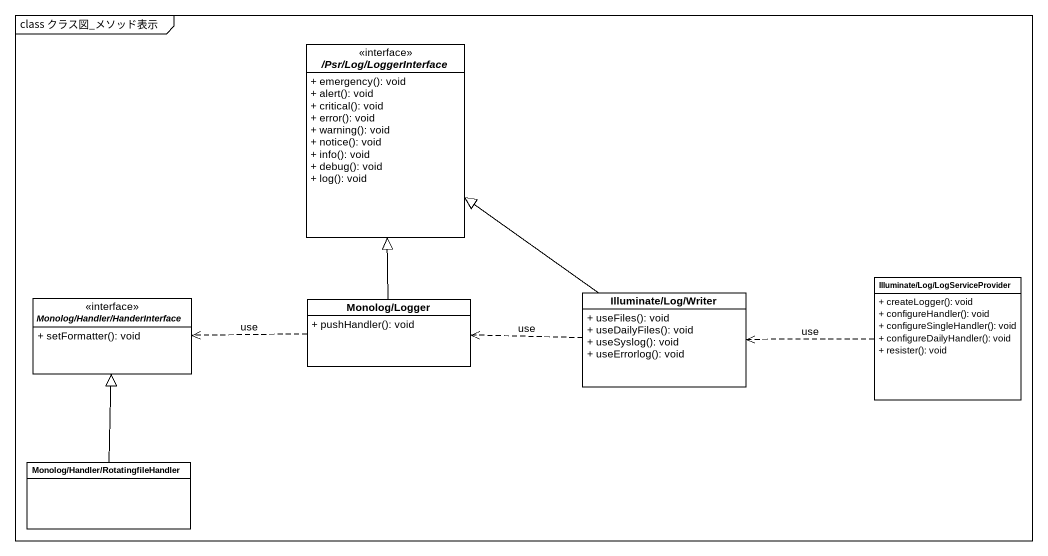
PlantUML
@startuml
mainframe class クラス図_メソッド表示
hide circle
hide empty members
skinparam classAttributeIconSize 0
interface "/Psr/Log/LoggerInterface" as Psr_Log_LoggerInterface {
  + emergency(): void
  + alert(): void
  + critical(): void
  + error(): void
  + warning(): void
  + notice(): void
  + info(): void
  + debug(): void
  + log(): void
}
class "Illuminate/Log/LogServiceProvider" as Illuminate_Log {
  + createLogger(): void
  + configureHandler(): void
  + configureSingleHandler(): void
  + configureDailyHandler(): void
  + resister(): void
}
interface "Monolog/Handler/HanderInterface" as Monolog_Handler {
  + setFormatter(): void
}
class "Monolog/Logger" as Monolog_Logger {
  + pushHandler(): void
}
class "Illuminate/Log/Writer" as Illuminate_Log_Writer {
  + useFiles(): void
  + useDailyFiles(): void
  + useSyslog(): void
  + useErrorlog(): void
}
class "Monolog/Handler/RotatingfileHandler" as Monolog_Handler_2
Illuminate_Log .left.> Illuminate_Log_Writer : use
Monolog_Logger -up-|> Psr_Log_LoggerInterface
Monolog_Logger .left.> Monolog_Handler : use
Illuminate_Log_Writer -up-|> Psr_Log_LoggerInterface
Illuminate_Log_Writer .left.> Monolog_Logger : use
Monolog_Handler_2 -up-|> Monolog_Handler
@enduml
